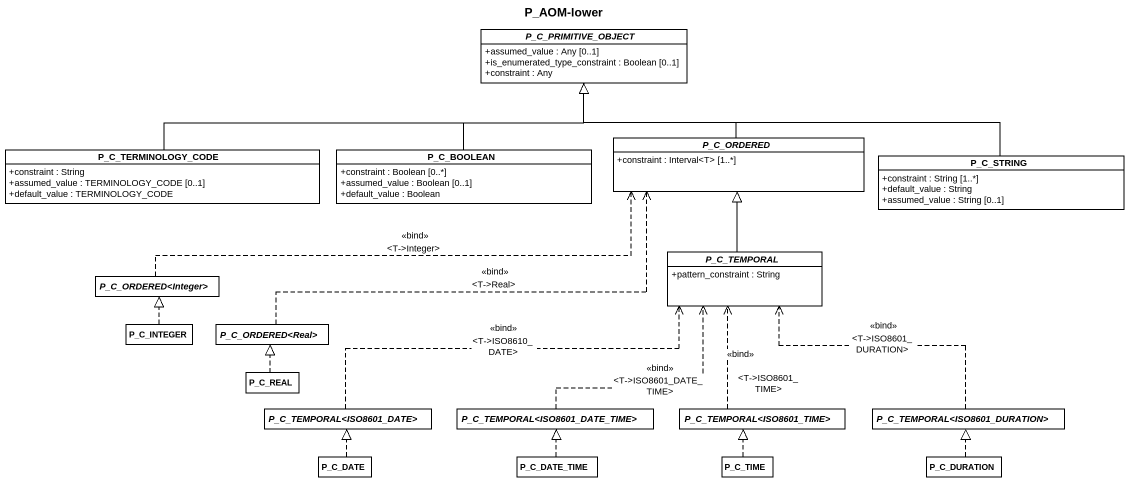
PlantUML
@startuml
title P_AOM-lower
hide circle
hide empty members
skinparam classAttributeIconSize 0
abstract class P_C_PRIMITIVE_OBJECT {
  +assumed_value : Any [0..1]
  +is_enumerated_type_constraint : Boolean [0..1]
  +constraint : Any
}
abstract class P_C_ORDERED {
  +constraint : Interval<T> [1..*]
}
class P_C_TERMINOLOGY_CODE {
  +constraint : String
  +assumed_value : TERMINOLOGY_CODE [0..1]
  +default_value : TERMINOLOGY_CODE
}
class P_C_BOOLEAN {
  +constraint : Boolean [0..*]
  +assumed_value : Boolean [0..1]
  +default_value : Boolean
}
class P_C_STRING {
  +constraint : String [1..*]
  +default_value : String
  +assumed_value : String [0..1]
}
abstract class P_C_TEMPORAL {
  +pattern_constraint : String
}
abstract class "P_C_ORDERED<Integer>" as P_C_ORDERED_Integer
class P_C_INTEGER
abstract class "P_C_ORDERED<Real>" as P_C_ORDERED_Real
class P_C_REAL
abstract class "P_C_TEMPORAL<ISO8601_DATE>" as P_C_TEMPORAL_ISO8601_DATE
abstract class "P_C_TEMPORAL<ISO8601_DATE_TIME>" as P_C_TEMPORAL_ISO8601_DATE_2
abstract class "P_C_TEMPORAL<ISO8601_TIME>" as P_C_TEMPORAL_ISO8601_TIME
abstract class "P_C_TEMPORAL<ISO8601_DURATION>" as P_C_TEMPORAL_ISO8601
class P_C_DATE
class P_C_DATE_TIME
class P_C_TIME
class P_C_DURATION
P_C_ORDERED -up-|> P_C_PRIMITIVE_OBJECT
P_C_TERMINOLOGY_CODE -right-|> P_C_PRIMITIVE_OBJECT
P_C_BOOLEAN -up-|> P_C_PRIMITIVE_OBJECT
P_C_STRING -left-|> P_C_PRIMITIVE_OBJECT
P_C_TEMPORAL -up-|> P_C_ORDERED
P_C_ORDERED_Integer .right.> P_C_ORDERED : <<bind>>\n<T->Integer>
P_C_INTEGER .up.|> P_C_ORDERED_Integer
P_C_ORDERED_Real .right.> P_C_ORDERED : <<bind>>\n<T->Real>
P_C_REAL .up.|> P_C_ORDERED_Real
P_C_TEMPORAL_ISO8601_DATE .right.> P_C_TEMPORAL : <<bind>>\n<T->ISO8610_DATE>
P_C_TEMPORAL_ISO8601_DATE_2 .up.> P_C_TEMPORAL : <<bind>>\n<T->ISO8601_DATE_TIME>
P_C_TEMPORAL_ISO8601_TIME .up.> P_C_TEMPORAL : <<bind>>\n<T->ISO8601_TIME>
P_C_TEMPORAL_ISO8601 .up.> P_C_TEMPORAL : <<bind>>\n<T->ISO8601_DURATION>
P_C_DATE .up.|> P_C_TEMPORAL_ISO8601_DATE
P_C_DATE_TIME .up.|> P_C_TEMPORAL_ISO8601_DATE_2
P_C_TIME .up.|> P_C_TEMPORAL_ISO8601_TIME
P_C_DURATION .up.|> P_C_TEMPORAL_ISO8601
@enduml
